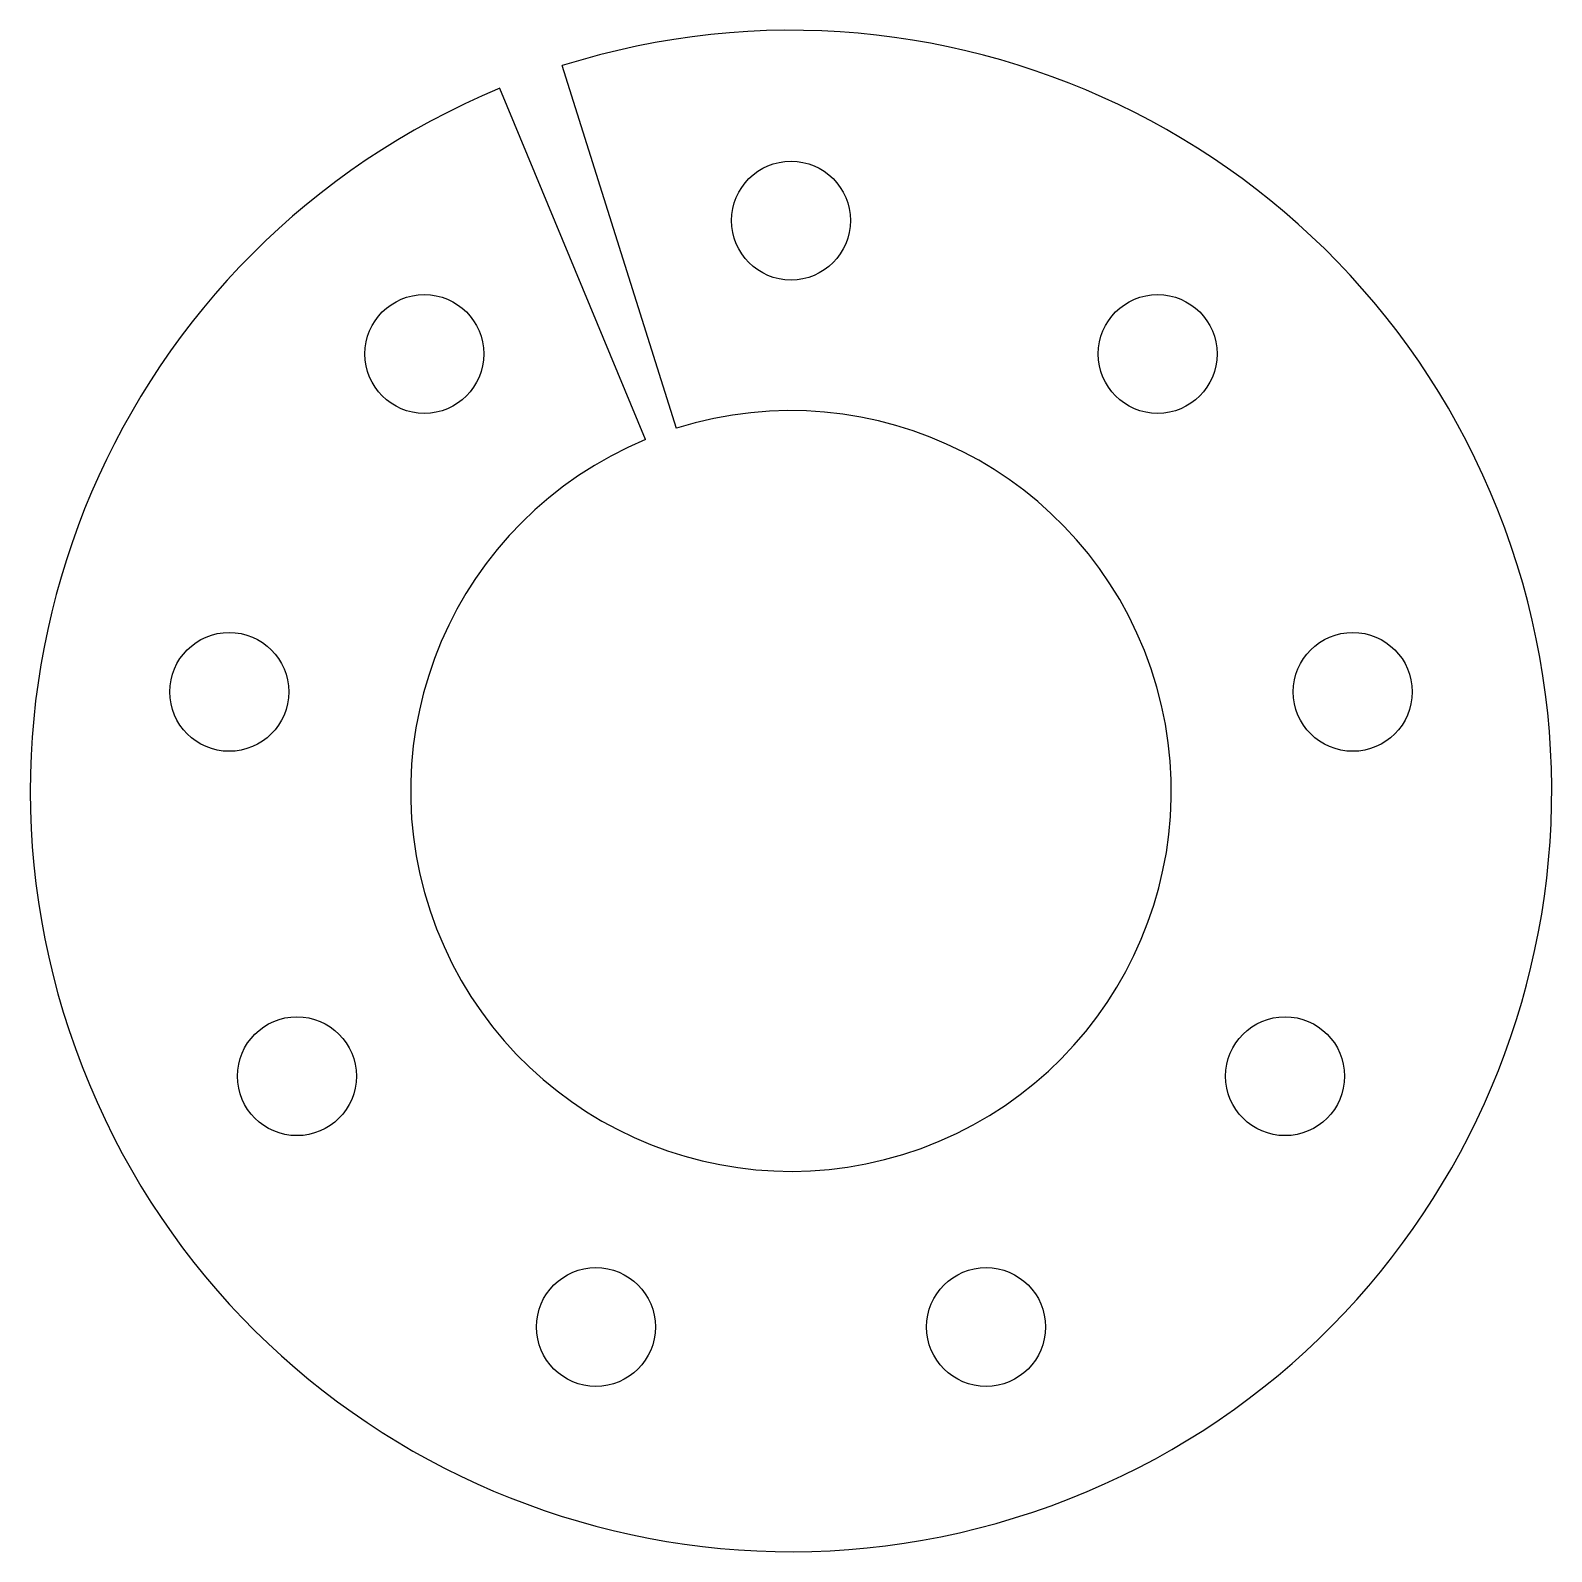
# Model space of a CAD drawing. Header units: millimetres. Extents: x -51 to 51, y -51 to 51.
import ezdxf

# ---------------------------------------------------------------- set-up
doc = ezdxf.new("R2010")
doc.units = ezdxf.units.MM
doc.layers.get('0').update_dxf_attribs({"linetype": 'CONTINUOUS'})

msp = doc.modelspace()

# ---------------------------------------------------------------- linework, layer by layer
for p, q in [((-7.64, 24.22), (-15.28, 48.45)), ((-9.72, 23.47), (-19.44, 46.93))]:
    msp.add_line(p, q)
for centre in [(0, 38.1), (-24.49, 29.19), (24.49, 29.19), (-37.52, 6.62), (37.52, 6.62), (-33, -19.05), (33, -19.05), (-13.03, -35.8), (13.03, -35.8)]:
    msp.add_circle(centre, 3.97)
for radius in [50.8, 25.4]:
    msp.add_arc((0, 0), radius, -247.5, 107.5)

doc.saveas('drawing.dxf')
